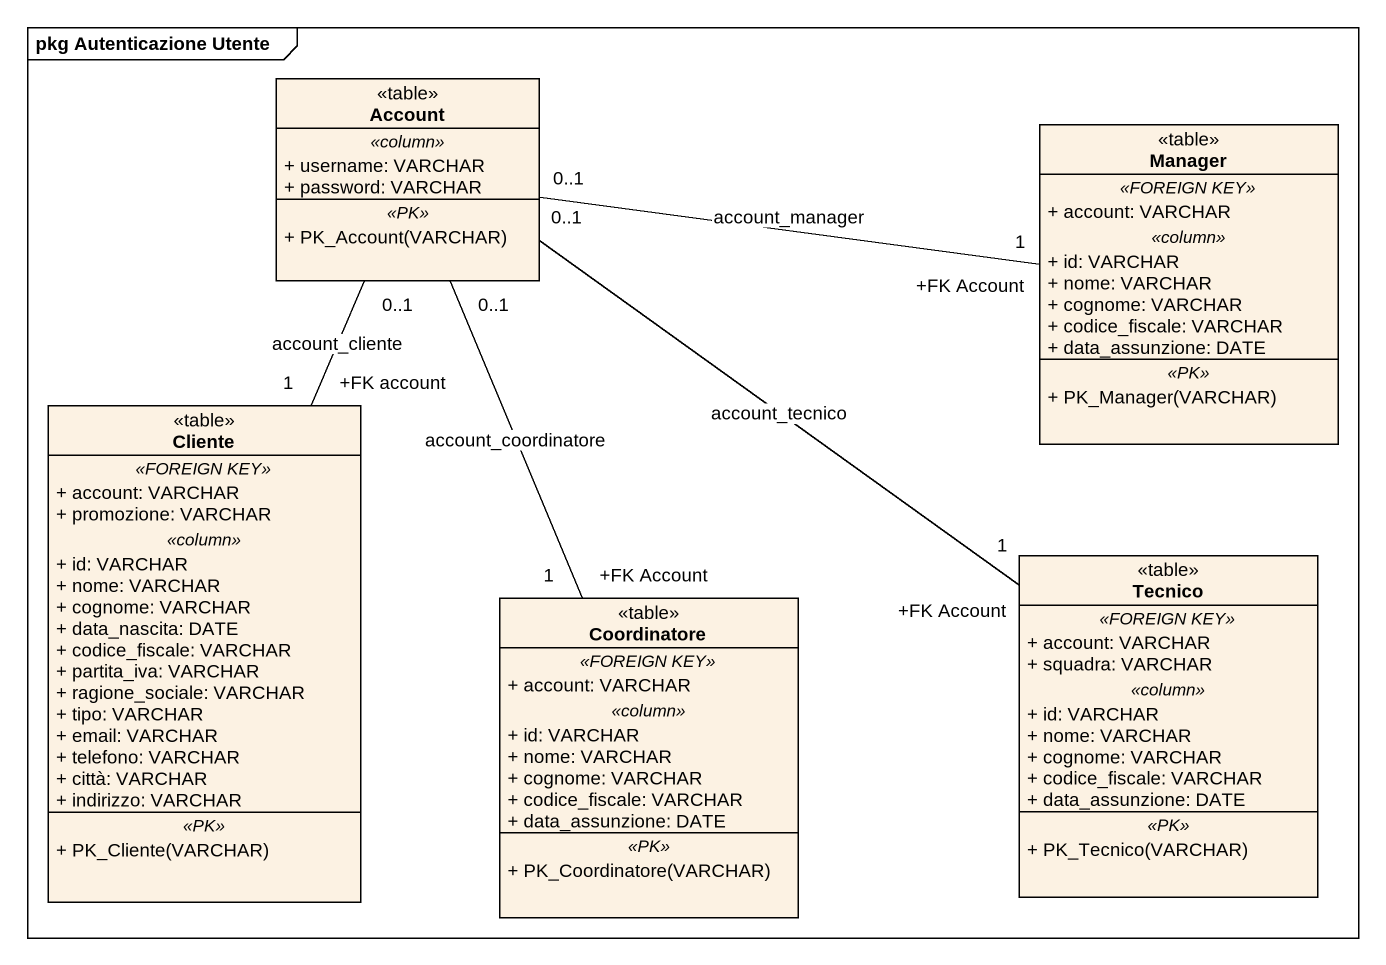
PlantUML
@startuml
mainframe pkg Autenticazione Utente
hide circle
hide empty members
skinparam classAttributeIconSize 0
class Account <<table>> {
  .. <<column>> ..
  + username: VARCHAR
  + password: VARCHAR
  .. <<PK>> ..
  + PK_Account(VARCHAR)
}
class Manager <<table>> {
  .. <<FOREIGN KEY>> ..
  + account: VARCHAR
  .. <<column>> ..
  + id: VARCHAR
  + nome: VARCHAR
  + cognome: VARCHAR
  + codice_fiscale: VARCHAR
  + data_assunzione: DATE
  .. <<PK>> ..
  + PK_Manager(VARCHAR)
}
class Cliente <<table>> {
  .. <<FOREIGN KEY>> ..
  + account: VARCHAR
  + promozione: VARCHAR
  .. <<column>> ..
  + id: VARCHAR
  + nome: VARCHAR
  + cognome: VARCHAR
  + data_nascita: DATE
  + codice_fiscale: VARCHAR
  + partita_iva: VARCHAR
  + ragione_sociale: VARCHAR
  + tipo: VARCHAR
  + email: VARCHAR
  + telefono: VARCHAR
  + città: VARCHAR
  + indirizzo: VARCHAR
  .. <<PK>> ..
  + PK_Cliente(VARCHAR)
}
class Coordinatore <<table>> {
  .. <<FOREIGN KEY>> ..
  + account: VARCHAR
  .. <<column>> ..
  + id: VARCHAR
  + nome: VARCHAR
  + cognome: VARCHAR
  + codice_fiscale: VARCHAR
  + data_assunzione: DATE
  .. <<PK>> ..
  + PK_Coordinatore(VARCHAR)
}
class Tecnico <<table>> {
  .. <<FOREIGN KEY>> ..
  + account: VARCHAR
  + squadra: VARCHAR
  .. <<column>> ..
  + id: VARCHAR
  + nome: VARCHAR
  + cognome: VARCHAR
  + codice_fiscale: VARCHAR
  + data_assunzione: DATE
  .. <<PK>> ..
  + PK_Tecnico(VARCHAR)
}
Manager "+FK Account\n1" -left- "0..1" Account : account_manager
Cliente "+FK account\n1" -up- "0..1" Account : account_cliente
Coordinatore "+FK Account\n1" -up- "0..1" Account : account_coordinatore
Tecnico "+FK Account\n1" -up- "0..1" Account : account_tecnico
@enduml
